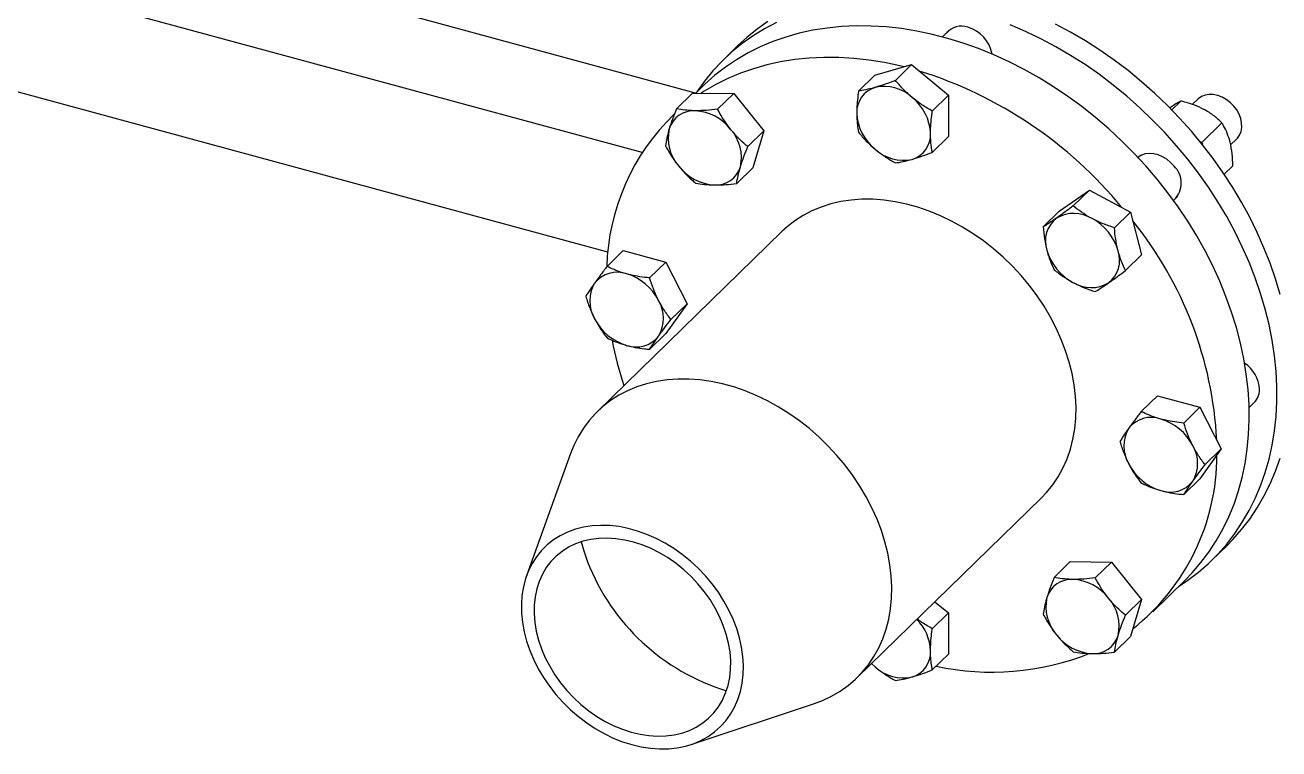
# Model space of a CAD drawing. Header units: inches. Extents: x 0.9 to 37.1, y -8.4 to 11.7.
# Drawn here: x 36.0881 to 36.2935, y 1.3494 to 1.468 of the extents above; entities that cross this region are included whole.
import ezdxf

# ---------------------------------------------------------------- set-up
doc = ezdxf.new("R2010")
doc.units = ezdxf.units.IN
doc.header["$MEASUREMENT"] = 0

msp = doc.modelspace()

# ---------------------------------------------------------------- linework, layer by layer
at = {"color": 7, "linetype": 'Continuous', "lineweight": 25}
for p, q in [((36.19787364648028, 1.456898488560376), (35.88902030309988, 1.540838209364543)), ((36.18913420482367, 1.447141456258997), (35.88916960719146, 1.528665406431591)), ((36.18353778762719, 1.430804790438322), (35.88373164638416, 1.512285675559647)), ((36.23957638119866, 1.467281037022026), (36.23836702329386, 1.466100666632363)), ((36.20490858878677, 1.464721585206347), (36.20247788363609, 1.462349142462575)), ((36.227262506598, 1.459816991045924), (36.23330603042947, 1.461556210206223)), ((36.23330603042947, 1.461556210206223), (36.23065457620498, 1.458968309599038)), ((36.23330603042947, 1.461556210206223), (36.23934955426093, 1.456531990485244)), ((36.227262506598, 1.459816991045924), (36.22461105237352, 1.457229090438739)), ((36.19742832905722, 1.456903870430736), (36.19477687483274, 1.45431596982355)), ((36.19742832905722, 1.456903870430736), (36.20416900401329, 1.456822406205733)), ((36.19909863528444, 1.458030832561805), (36.19793769019287, 1.456897714562008)), ((36.20416900401329, 1.456822406205733), (36.2015175497888, 1.454234505598547)), ((36.20416900401329, 1.456822406205733), (36.20910352055843, 1.450698836845569)), ((36.23934955426093, 1.456531990485244), (36.23669810003644, 1.453944089878058)), ((36.23934955426093, 1.456531990485244), (36.23934955426093, 1.449768551603964)), ((36.27592452964527, 1.4541430980539), (36.27740967403479, 1.455592644507276)), ((36.28019010547878, 1.455887920530388), (36.27930343332311, 1.455022501324263)), ((36.19446521721403, 1.453508474481083), (36.19379893247955, 1.45285816015432)), ((36.20910352055843, 1.450698836845569), (36.20645206633395, 1.448110936238384)), ((36.20910352055843, 1.450698836845569), (36.20729736214751, 1.444656731710408)), ((36.2808810505632, 1.448819231206176), (36.28415034899086, 1.452010166696549)), ((36.23934955426093, 1.449768551603964), (36.23669810003644, 1.447180650996779)), ((36.28050240374399, 1.44902047126548), (36.2808810505632, 1.448819231206176)), ((36.2808810505632, 1.448819231206176), (36.2809823977702, 1.448425108449586)), ((36.28557235954056, 1.44840474325558), (36.28655644286231, 1.449365238746084)), ((36.27051956602575, 1.446449177560138), (36.27040516027215, 1.446337514037357)), ((36.20729736214751, 1.444656731710408), (36.20464590792303, 1.442068831103223)), ((36.28452839089018, 1.443592425755554), (36.28595650740177, 1.4449863112518)), ((36.2575085403005, 1.437543389673786), (36.26244305684565, 1.440984767307809)), ((36.26244305684565, 1.440984767307809), (36.25979160262116, 1.438396866700624)), ((36.26244305684565, 1.440984767307809), (36.2691837318017, 1.437402289497082)), ((36.27622706528072, 1.439283449564743), (36.27688590340928, 1.439926495775834)), ((36.2575085403005, 1.437543389673786), (36.25485708607602, 1.434955489066601)), ((36.2691837318017, 1.437402289497082), (36.26653227757722, 1.434814388889897)), ((36.2691837318017, 1.437402289497082), (36.27098989021263, 1.430378434052333)), ((36.21202427403308, 1.434185240985532), (36.18183568163809, 1.404720249333941)), ((36.18605652867302, 1.431079559623464), (36.18340507444854, 1.428491659016279)), ((36.18605652867302, 1.431079559623464), (36.19303498889492, 1.429182963665468)), ((36.27098989021263, 1.430378434052333), (36.26833843598814, 1.427790533445148)), ((36.19303498889492, 1.429182963665468), (36.19038353467043, 1.426595063058282)), ((36.19303498889492, 1.429182963665468), (36.19652421900587, 1.422377355798338)), ((36.19652421900587, 1.422377355798338), (36.19303498889492, 1.417468343889205)), ((36.19652421900587, 1.422377355798338), (36.19387276478138, 1.419789455191153)), ((36.19303498889492, 1.417468343889205), (36.19038353467043, 1.41488044328202)), ((36.27357707196401, 1.407293351295369), (36.27092561773953, 1.404705450688184)), ((36.27357707196401, 1.407293351295369), (36.28055553218591, 1.405396755337372)), ((36.28055553218591, 1.405396755337372), (36.27790407796142, 1.402808854730187)), ((36.28055553218591, 1.405396755337372), (36.28404476229686, 1.398591147470243)), ((36.28860841314639, 1.405384986553859), (36.28970299022769, 1.406453327341018)), ((36.17744134315164, 1.39782040987002), (36.1702165292285, 1.377800361027528)), ((36.28404476229686, 1.398591147470243), (36.28055553218591, 1.39368213556111)), ((36.28404476229686, 1.398591147470243), (36.28139330807237, 1.396003246863057)), ((36.28055553218591, 1.39368213556111), (36.27790407796142, 1.391094234953925)), ((36.22439919443087, 1.361111462547452), (36.25458778682585, 1.390576454199043)), ((36.28251183931481, 1.38034971431704), (36.28494254446549, 1.382722157060812)), ((36.25931469871142, 1.380104963474166), (36.25666324448693, 1.377517062866981)), ((36.25931469871142, 1.380104963474166), (36.26605537366748, 1.380023499249164)), ((36.26605537366748, 1.380023499249164), (36.26340391944299, 1.377435598641979)), ((36.26605537366748, 1.380023499249164), (36.27098989021263, 1.373899929889)), ((36.27281312837939, 1.371903535030254), (36.27811283118429, 1.377076207437738)), ((36.23713897821298, 1.37354588207492), (36.23934955426093, 1.37170814301993)), ((36.27098989021263, 1.373899929889), (36.26833843598814, 1.371312029281815)), ((36.27098989021263, 1.373899929889), (36.26918373180171, 1.367857824753839)), ((36.23934955426093, 1.37170814301993), (36.23669810003644, 1.369120242412744)), ((36.23934955426093, 1.37170814301993), (36.23934955426093, 1.36494470413865)), ((36.26918373180171, 1.367857824753839), (36.26653227757722, 1.365269924146653)), ((36.23934955426093, 1.36494470413865), (36.23669810003644, 1.362356803531465)), ((36.22674512714768, 1.363401164796953), (36.22734797669172, 1.362851684004364)), ((36.22675033253853, 1.363406245418006), (36.22734797669172, 1.362851684004364)), ((36.19720538659079, 1.350148711783891), (36.21739479374978, 1.356885783139349))]:
    msp.add_line(p, q, dxfattribs=at)
at = {"color": 7, "linetype": 'Continuous', "lineweight": 25, "flags": 128}
for points in [[(36.21118804572979, 1.468471429577365), (36.20922580028246, 1.467431432919191), (36.20734759537105, 1.466275029118212), (36.20555817550418, 1.465005139350792), (36.20386206091174, 1.463624971468694), (36.20226353612638, 1.46213801189577), (36.20076663916045, 1.460548016820952), (36.19937515130559, 1.458859002709792), (36.19809258758089, 1.457075236158519), (36.19804188977989, 1.456999416553329)], [(36.27811283118429, 1.377076207437738), (36.27929845432516, 1.378295565281562), (36.2807198643559, 1.379942996171581), (36.28203316801605, 1.381686972736852), (36.28323499407396, 1.383523018214546), (36.28432225745937, 1.385446419502254), (36.28529216718277, 1.387452239256455), (36.2861422334998, 1.389535328566608), (36.28687027430243, 1.391690340172331), (36.28747442072034, 1.393911742189738), (36.28795312191837, 1.39619383231171), (36.28830514907738, 1.398530752445635), (36.28852959854873, 1.400916503751045), (36.28862589417382, 1.403344962038556), (36.28859378876317, 1.405809893490572), (36.28843336473092, 1.408304970663409), (36.28814503388325, 1.410823788729749), (36.2877295363613, 1.413359881919741), (36.28718793874128, 1.415906740118538), (36.28652163129649, 1.418457825577672), (36.28573232442858, 1.421006589697357), (36.28482204427698, 1.423546489836653), (36.28379312751777, 1.42607100610833), (36.28264821536551, 1.428573658115325), (36.28139024679329, 1.431048021585828), (36.28002245098838, 1.4334877448643), (36.278548339063, 1.435886565216075), (36.27697169504132, 1.438238324903715), (36.27529656614593, 1.44053698699383), (36.27352725240868, 1.442776650853801), (36.27166829563255, 1.444951567298624), (36.26972446773294, 1.447056153348976), (36.26770075848817, 1.449085006562651), (36.26560236273087, 1.451032918902547), (36.26343466701283, 1.452894890105624), (36.26120323577789, 1.454666140518509), (36.25891379707801, 1.456342123366796), (36.2565722278695, 1.45791853642655), (36.25418453892695, 1.459391333068055), (36.25175685941362, 1.460756732643457), (36.24929542114799, 1.462011230191627), (36.24680654260681, 1.463151605435353), (36.24429661270558, 1.464174931047737), (36.24177207439837, 1.465078580166611), (36.23923940813881, 1.465860233137646), (36.23670511524485, 1.466517883468875), (36.23417570121001, 1.467049842981332), (36.23165765900384, 1.467454746142576), (36.22915745240458, 1.467731553572001), (36.22668149940669, 1.467879554708904), (36.22423615574603, 1.467898369636491), (36.22182769858468, 1.46778795005711), (36.21946231039765, 1.467548579416241), (36.21714606310248, 1.467180872174883), (36.21488490247277, 1.466685772232253), (36.21268463287541, 1.466064550502802), (36.21055090237091, 1.465318801653801), (36.20848918821487, 1.464450440011847), (36.20650478279796, 1.463461694648824), (36.20460278006043, 1.462355103659896), (36.20278806241603, 1.461133507648261), (36.20106528821891, 1.459800042433363), (36.19943887980573, 1.458358131001281), (36.19909863528444, 1.458030832561805)], [(36.20977830052173, 1.468647471861984), (36.20798888065486, 1.467377582094564), (36.20629276606242, 1.465997414212466), (36.20490858878677, 1.464721585206347)], [(36.27705608567974, 1.376044791429262), (36.2785482235514, 1.377044780662561), (36.2802915413395, 1.378370228077818), (36.28193938143396, 1.379804244683141), (36.28348758124771, 1.381343208028128), (36.28493222989363, 1.382983230557808), (36.28626967806387, 1.384720169432936), (36.28749654724828, 1.386549636995167), (36.28860973826882, 1.388467011850665), (36.28960643910837, 1.390467450544138), (36.2904841320141, 1.392545899793833), (36.29124059985756, 1.394697109256562), (36.29187393173532, 1.396915644790522), (36.2923825277961, 1.399195902182412), (36.2927651032821, 1.401532121304161), (36.29302069177444, 1.403918400663512), (36.29314864763442, 1.406348712311703), (36.29314864763442, 1.40881691707059), (36.29302069177444, 1.411316780040739), (36.2927651032821, 1.413841986351332), (36.2923825277961, 1.416386157112069), (36.29187393173532, 1.418942865526807), (36.29124059985756, 1.421505653128196), (36.2904841320141, 1.424068046092339), (36.28960643910837, 1.426623571592221), (36.28860973826882, 1.429165774148642), (36.28749654724827, 1.431688231937311), (36.28626967806387, 1.434184573010936), (36.28493222989362, 1.436648491395311), (36.28348758124771, 1.43907376301876), (36.28193938143396, 1.441454261434678), (36.2802915413395, 1.443783973297466), (36.2785482235514, 1.44605701355277), (36.2767138318417, 1.448267640303631), (36.27479300004307, 1.45041026931502), (36.27279058034332, 1.452479488120101), (36.27071163102841, 1.454470069692589), (36.26856140370472, 1.456376985650673), (36.26634533003311, 1.458195418959146), (36.26406900800799, 1.459920776097652), (36.26173818781634, 1.461548698664319), (36.25935875731228, 1.46307507438546), (36.25693672714374, 1.464496047503532), (36.25447821556915, 1.465808028517115), (36.2519894330021, 1.467007703248306), (36.24947666632337, 1.468092041214615)], [(36.29367130500824, 1.423878095871969), (36.29291483716478, 1.426440488836111), (36.29203714425905, 1.428996014335993), (36.2910404434195, 1.431538216892414), (36.28992725239895, 1.434060674681084), (36.28870038321454, 1.436557015754708), (36.2873629350443, 1.439020934139084), (36.28591828639838, 1.441446205762533), (36.28437008658464, 1.44382670417845), (36.28272224649018, 1.446156416041239), (36.28097892870208, 1.448429456296542), (36.27914453699238, 1.450640083047403), (36.27722370519375, 1.452782712058792), (36.275221285494, 1.454851930863873), (36.27314233617908, 1.456842512436361), (36.2709921088554, 1.458749428394445), (36.26877603518379, 1.460567861702918), (36.26649971315867, 1.462293218841424), (36.26416889296702, 1.463921141408091), (36.26178946246296, 1.465447517129232), (36.25936743229442, 1.466868490247304), (36.25690892071982, 1.468180471260887)], [(36.23204065681764, 1.461192058083719), (36.23140541243995, 1.461345211061391), (36.22887599840511, 1.461877170573847), (36.22635795619895, 1.462282073735092), (36.22385774959967, 1.462558881164516), (36.22138179660179, 1.46270688230142), (36.21893645294112, 1.462725697229006), (36.21652799577978, 1.462615277649626), (36.21416260759275, 1.462375907008756), (36.21184636029758, 1.462008199767399), (36.20958519966786, 1.461513099824769), (36.2073849300705, 1.460891878095318), (36.20525119956601, 1.460146129246316), (36.20318948540997, 1.459277767604363), (36.20120507999307, 1.458289022241339), (36.19930307725553, 1.457182431252411), (36.19883966993272, 1.456886813712916)], [(36.28655644286231, 1.449365238746084), (36.28668639573375, 1.449501531948988), (36.28704300066242, 1.450013717631506), (36.28728165756218, 1.450609882848791), (36.28739469580391, 1.451270866360232), (36.2873784822455, 1.451975423611913), (36.28723353800407, 1.452700909554053), (36.28696452170679, 1.453424006471539), (36.28658007975881, 1.454121473434479), (36.28609256844066, 1.454770893280804), (36.28551765676722, 1.45535139312231), (36.28487382287272, 1.455844315216454), (36.28418176010828, 1.456233816641552), (36.28346371194057, 1.456507378501319), (36.28274275702852, 1.456656208292495), (36.28204206745621, 1.456675522503134), (36.28138416396302, 1.456564700358613), (36.28079019210854, 1.456327303773843), (36.2802792426369, 1.455970962870389), (36.28019010547878, 1.455887920530388)], [(36.27630436237074, 1.444928488087768), (36.27574649899567, 1.44553149064192), (36.27511444005165, 1.446050862840021), (36.27442850043318, 1.446469911632284), (36.273710726804, 1.446775168445729), (36.27298418899915, 1.446956822075207), (36.27227223854147, 1.447009034023601), (36.27159775810446, 1.44693012615593), (36.27098242604432, 1.446722634635986), (36.27044601963978, 1.446393228411945), (36.2703931155961, 1.446350397321527)], [(36.25458778682585, 1.390576454199043), (36.25541680624056, 1.391442954912035), (36.25642681118055, 1.3926824735447), (36.2573266350711, 1.394015863900293), (36.25811198984162, 1.395436771766545), (36.25877913291897, 1.396938425870397), (36.25932488506257, 1.398513670146194), (36.25974664551492, 1.4001549978376), (36.2600424043954, 1.401854587270709), (36.26021075227825, 1.403604339127882), (36.26025088690916, 1.405395915044688), (36.26016261702831, 1.407220777346005), (36.2599463632819, 1.409070229731928), (36.2596031562175, 1.410935458719603), (36.25913463137308, 1.412807575643483), (36.25854302148289, 1.414677659013867), (36.25783114583746, 1.416536797031866), (36.25700239684843, 1.418376130058177), (36.25606072388216, 1.4201868928333), (36.25501061443914, 1.421960456247997), (36.25385707276912, 1.423688368464919), (36.25260559602344, 1.425362395195466), (36.25126214805874, 1.42697455893992), (36.24983313101637, 1.428517177003863), (36.2483253548133, 1.429982898109715), (36.24674600468977, 1.431364737428922), (36.24510260696837, 1.432656109867842), (36.24340299318762, 1.433850861448714), (36.2416552627812, 1.43494329863617), (36.23986774448041, 1.435928215469518), (36.23804895662397, 1.436800918371518), (36.2362075665643, 1.437557248515416), (36.2343523493636, 1.438193601643645), (36.23249214597669, 1.438706945243756), (36.23063582111983, 1.439094832999718), (36.22879222102634, 1.439355416449731), (36.22697013129023, 1.439487453794987), (36.22517823499888, 1.439490315817407), (36.22342507135412, 1.43936398887815), (36.22171899497913, 1.439109074982611), (36.22006813610476, 1.438726788911588), (36.21848036182536, 1.438218952432303), (36.21696323860843, 1.437587985616847), (36.21552399623699, 1.436836895309436), (36.21416949335637, 1.435969260797429), (36.21290618478964, 1.434989216754396), (36.21202427403308, 1.434185240985532)], [(36.21739479374978, 1.356885783139349), (36.21871095979434, 1.357378017546097), (36.22019002390284, 1.358069458108923), (36.22158772936488, 1.358879303072405), (36.2228974154774, 1.359803693156491), (36.22411284098965, 1.360838223221465), (36.22522821384557, 1.361977963260445), (36.22623821878555, 1.36321748189311), (36.22713804267612, 1.364550872248702), (36.22792339744664, 1.365971780114955), (36.22859054052398, 1.367473434218807), (36.22913629266758, 1.369048678494604), (36.22955805311994, 1.37069000618601), (36.22985381200041, 1.372389595619118), (36.23002215988327, 1.374139347476292), (36.23006229451417, 1.375930923393098), (36.22997402463332, 1.377755785694414), (36.22975777088691, 1.379605238080337), (36.22941456382252, 1.381470467068012), (36.22894603897809, 1.383342583991892), (36.2283544290879, 1.385212667362277), (36.22764255344246, 1.387071805380276), (36.22681380445344, 1.388911138406586), (36.22587213148717, 1.390721901181709), (36.22482202204416, 1.392495464596406), (36.22366848037413, 1.394223376813329), (36.22241700362846, 1.395897403543876), (36.22107355566376, 1.39750956728833), (36.21964453862138, 1.399052185352273), (36.21813676241831, 1.400517906458125), (36.21655741229478, 1.401899745777332), (36.21491401457338, 1.403191118216251), (36.21321440079264, 1.404385869797124), (36.21146667038622, 1.40547830698458), (36.20967915208542, 1.406463223817928), (36.20786036422898, 1.407335926719928), (36.20601897416932, 1.408092256863826), (36.20416375696861, 1.408728609992055), (36.2023035535817, 1.409241953592165), (36.20044722872484, 1.409629841348127), (36.19860362863135, 1.409890424798141), (36.19678153889524, 1.410022462143397), (36.19498964260389, 1.410025324165817), (36.19323647895914, 1.40989899722656), (36.19153040258414, 1.40964408333102), (36.18987954370978, 1.409261797259997), (36.18829176943037, 1.408753960780712), (36.18677464621344, 1.408122993965256), (36.185335403842, 1.407371903657845), (36.18398090096139, 1.406504269145839), (36.18271759239465, 1.405524225102806), (36.18155149838243, 1.40443644188492), (36.18048817589373, 1.40324610327459), (36.17953269214443, 1.401958881777369), (36.17868960044974, 1.40058091158989), (36.17796291852552, 1.39911875936762), (36.17744134315164, 1.39782040987002)], [(36.28494254446549, 1.382722157060812), (36.28591828639838, 1.383715650771901), (36.2873629350443, 1.38535567330158), (36.28870038321454, 1.387092612176708), (36.28992725239895, 1.388922079738939), (36.2910404434195, 1.390839454594437), (36.29203714425905, 1.39283989328791), (36.29291483716478, 1.394918342537606), (36.29367130500824, 1.397069552000334)], [(36.17074356508094, 1.365551478637109), (36.17138544399465, 1.364036827291994), (36.17214078228605, 1.362548096488287), (36.17300428179971, 1.361095728602925), (36.17396988570699, 1.3596899109531), (36.17503082099024, 1.358340504339544), (36.17617964595075, 1.357056973880107), (36.17740830240685, 1.355848322618744), (36.17870817221628, 1.354723028375641), (36.18007013772629, 1.353688984281389), (36.18148464572739, 1.35275344341235), (36.18294177446227, 1.351922967915535), (36.18443130321982, 1.351203382979858), (36.18594278402602, 1.350599735976623), (36.187465614929, 1.350116261055837), (36.18898911436415, 1.349756349446693), (36.19050259607756, 1.349522525670533), (36.19199544408243, 1.349416429833145), (36.19345718712263, 1.349438806120598), (36.19487757212099, 1.349589497579313), (36.1962466360973, 1.349867447216979), (36.19755477605142, 1.350270705416595), (36.19879281632148, 1.35079644361163), (36.19995207294451, 1.351440974126389), (36.20102441456824, 1.352199776042404), (36.20200231948664, 1.353067526909435), (36.20287892839933, 1.354038140078627), (36.20364809252465, 1.355104807395982), (36.20430441672887, 1.356260046956669), (36.2048432973693, 1.357495755585207), (36.20526095458541, 1.358803265673424), (36.20555445881193, 1.360173405977494), (36.20572175132759, 1.36159656594763), (36.20576165869559, 1.36306276313918), (36.20567390099441, 1.364561713232306), (36.20545909378129, 1.3660829021691), (36.20511874377446, 1.367615659902142), (36.2046552382847, 1.36914923523722), (36.20407182846999, 1.370672871245231), (36.203372606531, 1.372175880714309), (36.20256247700723, 1.373647721112941), (36.20164712237523, 1.375078068538244), (36.20063296319006, 1.376456890130735), (36.19952711304971, 1.377774514447623), (36.19833732869839, 1.379021699301038), (36.19707195561845, 1.380189696585333), (36.19573986949288, 1.381270313638765), (36.19435041394874, 1.382255970709125), (36.19291333501836, 1.383139754120259), (36.1914387127779, 1.383915464766536), (36.18993689064285, 1.384577661595119), (36.18841840281645, 1.385121699771042), (36.18689390039975, 1.385543763257394), (36.18537407668185, 1.385840891582069), (36.18386959213414, 1.386011000603356), (36.18239099963477, 1.386052897128695), (36.18094867044774, 1.385966287284062), (36.17955272147599, 1.385751778575289), (36.17821294429856, 1.385410875626842), (36.17693873648973, 1.384945969627968), (36.17573903570176, 1.384360321560213), (36.1746222569737, 1.383658039323986), (36.17359623370591, 1.382844048924584), (36.17266816271442, 1.381924059919809), (36.17184455375043, 1.380904525371517), (36.17113118383904, 1.37979259658203), (36.17053305675763, 1.378596072932886), (36.17005436793794, 1.377323347177783), (36.16969847503808, 1.375983346573442), (36.16946787439105, 1.374585470261312), (36.16936418349469, 1.373139523339351), (36.16938812966614, 1.371655648086304), (36.16953954494021, 1.370144252820908), (36.16981736724755, 1.368615938895015), (36.17021964786429, 1.367081426332723), (36.17074356508094, 1.365551478637109)], [(36.17266594953473, 1.36580075842138), (36.17327896005003, 1.364364191711338), (36.17400696055001, 1.362954742403876), (36.1748440896027, 1.361583758556073), (36.17578360713721, 1.360262278523746), (36.17681794871075, 1.359000942087099), (36.17793878641317, 1.357809904785465), (36.17913709591834, 1.356698756150878), (36.1804032291427, 1.355676442498799), (36.18172699192601, 1.354751194897645), (36.1830977261087, 1.353930462897063), (36.18450439534512, 1.353220854548538), (36.18593567396166, 1.35262808320125), (36.1873800381445, 1.352156921501545), (36.18882585872251, 1.351811162966388), (36.19026149479851, 1.351593591440203), (36.19167538747497, 1.351505958680989), (36.19305615291942, 1.351548970256195), (36.19439267402036, 1.351722279861908), (36.19567418989576, 1.352024492111087), (36.1968903825333, 1.3524531737684), (36.19803145986499, 1.353004873341204), (36.19908823460708, 1.353675148868931), (36.20005219823073, 1.354458603687148), (36.20091558946763, 1.355348929878324), (36.20167145679923, 1.356338959059469), (36.2023137144262, 1.357420720097745), (36.20283719126778, 1.358585503289337), (36.20323767259623, 1.359823930484868), (36.20351193397138, 1.361126030596743), (36.2036577672019, 1.362481319880483), (36.20367399812436, 1.363878886343673), (36.20356049605692, 1.365307477602907), (36.2033181748515, 1.366755591481364), (36.20294898553595, 1.368211568617571), (36.20245590060556, 1.369663686339729), (36.20184289009025, 1.37110025304977), (36.20111488959028, 1.372509702357233), (36.20027776053758, 1.373880686205036), (36.19933824300308, 1.375202166237363), (36.19830390142954, 1.37646350267401), (36.19718306372712, 1.377654539975644), (36.19598475422195, 1.378765688610231), (36.19471862099759, 1.379788002262309), (36.19339485821428, 1.380713249863464), (36.19202412403158, 1.381533981864046), (36.19061745479517, 1.382243590212571), (36.18918617617863, 1.382836361559858), (36.18774181199579, 1.383307523259564), (36.18629599141778, 1.38365328179472), (36.18486035534178, 1.383870853320905), (36.18344646266532, 1.38395848608012), (36.18206569722087, 1.383915474504914), (36.18072917611993, 1.383742164899201), (36.17944766024453, 1.383439952650021), (36.17823146760698, 1.383011270992708), (36.1770903902753, 1.382459571419905), (36.17603361553321, 1.381789295892178), (36.17506965190956, 1.38100584107396), (36.17420626067265, 1.380115514882785), (36.17345039334106, 1.37912548570164), (36.17280813571409, 1.378043724663364), (36.17228465887251, 1.376878941471772), (36.17188417754406, 1.375640514276241), (36.17160991616891, 1.374338414164366), (36.17146408293839, 1.372983124880626), (36.17144785201593, 1.371585558417436), (36.17156135408337, 1.370156967158202), (36.17180367528879, 1.368708853279745), (36.17217286460434, 1.367252876143537), (36.17266594953473, 1.36580075842138)], [(36.17916867330974, 1.38335464520887), (36.17959492862927, 1.381862354120261), (36.18021739682537, 1.380075701230834)]]:
    msp.add_lwpolyline(points, dxfattribs=at)
at = {"color": 7, "linetype": 'Continuous', "lineweight": 25}
for centre, radius, start, end in [((36.24145066420041, 1.464695432218952), 0.003171434574959634, 70.7766934159424, 139.2802334727086), ((36.2409150529233, 1.462231704173064), 0.005682356628481581, 10.66884704374374, 73.85793489298148), ((36.21372303365033, 1.393702599390776), 0.06997939531682186, 39.43361744311507, 72.6671903127083), ((36.22853887551432, 1.453774652803466), 0.004217659933543047, 106.4011126591249, 182.7899396212134), ((36.22878097856527, 1.451153651195682), 0.006819303337514413, 47.46047307308364, 102.1305006095704), ((36.22844536614964, 1.449920767884525), 0.00797618772696554, 2.612717753950693, 51.67564365619133), ((36.21950004257472, 1.427390601185706), 0.03616799264599617, 134.0158597209939, 178.3466589499409), ((36.19761472892404, 1.44979838154612), 0.004206142608724532, 86.62463438587422, 163.1599187346037), ((36.19739633856198, 1.446077174315049), 0.007933752699035079, 37.38878900585869, 86.63245310397089), ((36.23229411106526, 1.45393295309641), 0.00797618772696598, 182.6127177539505, 231.6756436561897), ((36.20029274530417, 1.449498231044654), 0.006873655546001146, 167.235660316779, 221.6062555563313), ((36.19856036225654, 1.446330549427535), 0.006873655546000168, 347.2356603167742, 41.60625555633522), ((36.23220060170057, 1.450079068177469), 0.004217659933542666, 286.4011126591206, 2.789939621212925), ((36.23195849864963, 1.452700069785253), 0.006819303337514137, 227.4604730730852, 282.1305006095737), ((36.20145676899872, 1.449751606157142), 0.007933752699037568, 217.388789005866, 266.6324531039594), ((36.20123837863667, 1.446030398926069), 0.004206142608724226, 266.6246343858685, 343.1599187346036), ((36.27364776868226, 1.442143790474535), 0.003848640126438731, 314.7344600311347, 46.34866122632815), ((36.25996160914704, 1.432674570244923), 0.004733271605856303, 128.1231388286628, 198.591035387252), ((36.25990007319161, 1.43154459140283), 0.005633830207708189, 58.10122836911296, 120.5139462005727), ((36.25883532959384, 1.428697268414005), 0.008634706506289818, 15.63540583102477, 62.08996630735191), ((36.22092209204034, 1.396716461259202), 0.06247929623083302, 3.027281792115055, 38.87703317047535), ((36.26379051727525, 1.433492733643162), 0.008634706506292904, 195.635405831032, 242.0899663073436), ((36.26266423772205, 1.429515431812242), 0.004733271605855022, 308.1231388286483, 18.59103538725979), ((36.18505192873095, 1.42283104624357), 0.004699891735858675, 70.64630427552245, 141.4634590774491), ((36.18416437686069, 1.419000815694432), 0.008618642948837367, 27.00485865071698, 73.51897405237978), ((36.26272577367748, 1.430645410654335), 0.005633830207707728, 238.1012283691158, 300.5139462005788), ((36.18624667251213, 1.422830487890355), 0.005683674415825902, 148.9841664542824, 211.0158335457195), ((36.18697226141177, 1.41998559395336), 0.005683674415825579, 328.9841664542797, 31.01583354572202), ((36.18905455706321, 1.423815266149281), 0.008618642948835126, 207.0048586507085, 253.5189740523853), ((36.24129961766325, 1.427410682551948), 0.05813646298853142, 190.9341801419062, 198.5121727895232), ((36.18816700519295, 1.419985035600147), 0.004699891735859852, 250.6463042755337, 321.4634590774406), ((36.28480569540633, 1.408039304604586), 0.005512048492006646, 3.279664666334821, 56.31861765643843), ((36.28739650721845, 1.408246312684985), 0.002914223292198551, 307.5753609848337, 2.130427519360393), ((36.27257247202195, 1.399044837915473), 0.004699891735859919, 70.64630427553111, 141.463459077436), ((36.27168492015169, 1.395214607366339), 0.008618642948835327, 27.00485865071039, 73.51897405238488), ((36.27376721580313, 1.39904427956226), 0.00568367441582672, 148.9841664542849, 211.0158335457158), ((36.27449280470277, 1.396199385625265), 0.005683674415825635, 328.9841664542797, 31.01583354572292), ((36.24734082339606, 1.397413007151314), 0.03597368911743685, 308.1486299520454, 0.2393969521590137), ((36.2765751003542, 1.400029057821187), 0.00861864294883605, 207.0048586507138, 253.518974052384), ((36.27568754848394, 1.396198827272051), 0.004699891735859539, 250.6463042755302, 321.4634590774411), ((36.21333723525638, 1.392955129592918), 0.03553594479720187, 201.2497409240658, 253.0466188076876), ((36.25950109857823, 1.372999474589551), 0.004206142608724418, 86.62463438587096, 163.1599187346022), ((36.25928270821618, 1.369278267358482), 0.007933752699033403, 37.38878900585511, 86.63245310397456), ((36.26217911495836, 1.372699324088085), 0.006873655545998287, 167.2356603167688, 221.6062555563463), ((36.26044673191073, 1.369531642470967), 0.006873655545998951, 347.2356603167689, 41.60625555634063), ((36.22875987714337, 1.365205841517126), 0.007657621296215836, 1.905850015984397, 45.17132160352857), ((36.26334313865291, 1.37295269920057), 0.007933752699033157, 217.3887890058532, 266.6324531039754), ((36.26312474829086, 1.3692314919695), 0.004206142608723575, 266.6246343858649, 343.1599187346105), ((36.23220060170057, 1.365255220712155), 0.004217659933543474, 286.4011126591206, 2.789939621204951), ((36.24643987494424, 1.405426603316897), 0.04343146772433288, 257.8782322877935, 291.5513508244055), ((36.23195849864963, 1.367876222319939), 0.006819303337514192, 227.4604730730807, 282.13050060957)]:
    msp.add_arc(centre, radius, start, end, dxfattribs=at)
for points, knots in [([(36.23065457620498, 1.458968309599038), (36.23008421724234, 1.458749377873503), (36.22893304195666, 1.458307500374959), (36.22787952186452, 1.457983939735545), (36.22734797669172, 1.457820689791597)], [0, 0, 0, 0, 0.4954579634769981, 0.9999999999999999, 0.9999999999999999, 0.9999999999999999, 0.9999999999999999]), ([(36.23339150052318, 1.456178189511257), (36.23332019924132, 1.456238080036997), (36.23278035472208, 1.456691530118581), (36.23181987644777, 1.457602454350432), (36.2310453752148, 1.458510251787737), (36.23065457620498, 1.458968309599038)], [0, 0, 0, 0, 0.07010571820322897, 0.5307925293049095, 1, 1, 1, 1]), ([(36.22461105237352, 1.457229090438739), (36.2245503777103, 1.456748799377174), (36.22442845491312, 1.455783677750154), (36.22433926663755, 1.454559864288089), (36.22432980701105, 1.453841974868642), (36.22432621477599, 1.453569360770807)], [0, 0, 0, 0, 0.3805934879738661, 0.7647841813874847, 1, 1, 1, 1]), ([(36.22734797669172, 1.457820689791597), (36.22727667540986, 1.457800404721659), (36.22673683089062, 1.457646820051884), (36.22577635261631, 1.45741322896484), (36.22500185138335, 1.457290843754347), (36.22461105237352, 1.457229090438739)], [0, 0, 0, 0, 0.0701057182032286, 0.5307925293049082, 1, 1, 1, 1]), ([(36.23669810003644, 1.453944089878058), (36.23612774107379, 1.454274364256541), (36.23497656578812, 1.454940968495103), (36.23392304569598, 1.455763292488797), (36.23339150052318, 1.456178189511257)], [0, 0, 0, 0, 0.4954579634769979, 1, 1, 1, 1]), ([(36.27740967403479, 1.455592644507276), (36.27726376111073, 1.455508441012837), (36.2769185449196, 1.455309223501316), (36.27632825632283, 1.454942491590771), (36.27580315281773, 1.454583352476347), (36.2755718863753, 1.454425180183601)], [0, 0, 0, 0, 0.2906173611635577, 0.6875732163050893, 0.9999999999999999, 0.9999999999999999, 0.9999999999999999, 0.9999999999999999]), ([(36.28120538491419, 1.454216583082073), (36.28071773880912, 1.454451381404687), (36.27972482476045, 1.454929462846756), (36.27841722290272, 1.455336958066409), (36.27763718571518, 1.45553490869548), (36.27740967403479, 1.455592644507276)], [0, 0, 0, 0, 0.4060446745436737, 0.8267623950146695, 1, 1, 1, 1]), ([(36.19477687483274, 1.45431596982355), (36.19455059925649, 1.453747634298592), (36.1940938994092, 1.452600542987414), (36.19375828806223, 1.451547972889475), (36.19358895802975, 1.451016907028678)], [0, 0, 0, 0, 0.4954579634769983, 1, 1, 1, 1]), ([(36.19786237471324, 1.453997227483757), (36.19778280921732, 1.453998525276845), (36.1971803937239, 1.454008351278106), (36.19610194289811, 1.454082857900218), (36.19522125411705, 1.454237792624686), (36.19477687483274, 1.45431596982355)], [0, 0, 0, 0, 0.0701057182032326, 0.5307925293048961, 0.9999999999999999, 0.9999999999999999, 0.9999999999999999, 0.9999999999999999]), ([(36.2015175497888, 1.454234505598547), (36.20089058062241, 1.454163417365982), (36.19962514699817, 1.454019937519444), (36.19845351321052, 1.454004843201615), (36.19786237471324, 1.453997227483757)], [0, 0, 0, 0, 0.4954579634769821, 0.9999999999999999, 0.9999999999999999, 0.9999999999999999, 0.9999999999999999]), ([(36.20369997046384, 1.450894710691174), (36.20350722369222, 1.451141863928209), (36.20300288037709, 1.451788567797034), (36.20226223542833, 1.452904459553406), (36.20176670294463, 1.453789505518037), (36.2015175497888, 1.454234505598547)], [0, 0, 0, 0, 0.2352153999993324, 0.6154671935981831, 1, 1, 1, 1]), ([(36.22432621477599, 1.453569360770807), (36.22433576122501, 1.453132971223427), (36.2243549968569, 1.45225366744534), (36.22447517762039, 1.45124401381613), (36.22457563205639, 1.450668557817878), (36.22461105237352, 1.450465651557459)], [0, 0, 0, 0, 0.3894480145147177, 0.7847188654868438, 1, 1, 1, 1]), ([(36.23641326243891, 1.450284360210127), (36.23641685331634, 1.450556972978267), (36.23642624924555, 1.451270294535219), (36.23651500725209, 1.452493736781484), (36.23663684177845, 1.453458838072602), (36.23669810003644, 1.453944089878058)], [0, 0, 0, 0, 0.2352153999993352, 0.6154671935981786, 1, 1, 1, 1]), ([(36.28415034899086, 1.452010166696549), (36.28373816685889, 1.45239761161307), (36.28289878875082, 1.453186614230574), (36.28181869114933, 1.453889418254734), (36.28122156057046, 1.454207954267481), (36.28120538491419, 1.454216583082073)], [0, 0, 0, 0, 0.4841952181635648, 0.9860273763411898, 1, 1, 1, 1]), ([(36.19358895802975, 1.451016907028678), (36.19356788759978, 1.450945614408849), (36.19340835672122, 1.450405835472558), (36.19316492930236, 1.449444106081891), (36.19303584830683, 1.448666320779141), (36.19297071642183, 1.448273864688389)], [0, 0, 0, 0, 0.07010571820324345, 0.5307925293049224, 1, 1, 1, 1]), ([(36.20645206633395, 1.448110936238384), (36.20624338496901, 1.448291376338467), (36.20565686516833, 1.44879852124606), (36.20471425173814, 1.449700940752978), (36.20403953751712, 1.45049505336684), (36.20369997046384, 1.450894710691174)], [0, 0, 0, 0, 0.2152816572951781, 0.6050705810156126, 1, 1, 1, 1]), ([(36.22461105237352, 1.450465651557459), (36.22502218824989, 1.449979970565568), (36.22585199805554, 1.448999703766578), (36.22684630635658, 1.448119587249555), (36.22734797669172, 1.447675531469678)], [0, 0, 0, 0, 0.4954579634769966, 1, 1, 1, 1]), ([(36.28547880159768, 1.448913416454335), (36.28533630216216, 1.449388923267472), (36.28504615385587, 1.450357120060392), (36.28455619186251, 1.451334844909665), (36.2842419911897, 1.451857674247373), (36.28415034899086, 1.452010166696549)], [0, 0, 0, 0, 0.4060446745436591, 0.8267623950146816, 1, 1, 1, 1]), ([(36.23669810003644, 1.447180650996779), (36.23666267984211, 1.447383558250684), (36.23656312785131, 1.447953849336117), (36.23644254487237, 1.448962863324252), (36.23642306578429, 1.449841941706674), (36.23641326243891, 1.450284360210127)], [0, 0, 0, 0, 0.215281657295183, 0.6050705810156043, 1, 1, 1, 1]), ([(36.28595650740177, 1.4449863112518), (36.28592783058611, 1.445641216335085), (36.28586943239414, 1.446974881594055), (36.28564254895743, 1.448272725095106), (36.28548312035535, 1.448896518528619), (36.28547880159768, 1.448913416454335)], [0, 0, 0, 0, 0.4841952181635625, 0.986027376341198, 1, 1, 1, 1]), ([(36.19297071642183, 1.448273864688389), (36.19321724945595, 1.447833409918867), (36.19371264564807, 1.446948337391377), (36.19445282476774, 1.445832069808056), (36.19496039167953, 1.44518122434731), (36.19515313709687, 1.444934069781015)], [0, 0, 0, 0, 0.3805934879738528, 0.7647841813874877, 1, 1, 1, 1]), ([(36.20526414953095, 1.444811873443511), (36.20528590046125, 1.44488383025252), (36.20545058362266, 1.445428637974819), (36.20581843576318, 1.446511809708253), (36.20623956985402, 1.447574647785319), (36.20645206633395, 1.448110936238384)], [0, 0, 0, 0, 0.0701057182032424, 0.5307925293049108, 1, 1, 1, 1]), ([(36.22734797669172, 1.447675531469678), (36.2274199584739, 1.447616305133118), (36.22796495527599, 1.447167883837542), (36.22904985827196, 1.446378401948457), (36.23011641260023, 1.445755657285468), (36.23065457620498, 1.44544143183648)], [0, 0, 0, 0, 0.07010571820322976, 0.5307925293049086, 1, 1, 1, 1]), ([(36.23339150052318, 1.446033031189338), (36.23346348230536, 1.446053980448456), (36.23400847910745, 1.446212593904239), (36.23509338210343, 1.446567627334048), (36.2361599364317, 1.446975065318858), (36.23669810003644, 1.447180650996779)], [0, 0, 0, 0, 0.07010571820322815, 0.5307925293049093, 1, 1, 1, 1]), ([(36.19515313709687, 1.444934069781015), (36.1954878656706, 1.444539847308872), (36.1961623275162, 1.443745508142769), (36.19710471898741, 1.442842472369025), (36.19769655211664, 1.442330734517474), (36.19790523296697, 1.442150295328225)], [0, 0, 0, 0, 0.3894480145147205, 0.784718865486819, 1, 1, 1, 1]), ([(36.20464590792303, 1.442068831103223), (36.20471296041302, 1.442481760014772), (36.20484829478027, 1.443315188765523), (36.20512469433614, 1.444309966340132), (36.20526414953095, 1.444811873443511)], [0, 0, 0, 0, 0.4954579634769991, 1, 1, 1, 1]), ([(36.23065457620498, 1.44544143183648), (36.23106571208136, 1.445504956948606), (36.231895521887, 1.445633171886723), (36.23288983018804, 1.445898940002806), (36.23339150052318, 1.446033031189338)], [0, 0, 0, 0, 0.4954579634769972, 1, 1, 1, 1]), ([(36.19790523296697, 1.442150295328225), (36.19837297904709, 1.442065976947382), (36.1993170471913, 1.441895794233493), (36.20042946918785, 1.441853096027992), (36.20099073284747, 1.441831552988432)], [0, 0, 0, 0, 0.4954579634769802, 1, 1, 1, 1]), ([(36.20099073284747, 1.441831552988432), (36.20107097884371, 1.441830919384524), (36.20167854661997, 1.441826122169272), (36.20288142216744, 1.441873057889926), (36.2040541640438, 1.442003175939774), (36.20464590792303, 1.442068831103223)], [0, 0, 0, 0, 0.07010571820323219, 0.5307925293048946, 1, 1, 1, 1]), ([(36.25979160262116, 1.438396866700624), (36.2594237202606, 1.438123396870047), (36.25868447847414, 1.437573872490045), (36.25776592280332, 1.436908413480391), (36.25723943663851, 1.436538601488786), (36.25703950675106, 1.43639816765632)], [0, 0, 0, 0, 0.3805934879738644, 0.7647841813874792, 1, 1, 1, 1]), ([(36.26287710250166, 1.436327617567969), (36.26279753700574, 1.436370417303284), (36.26219512151232, 1.436694467613926), (36.26111667068653, 1.437361418959922), (36.26023598190547, 1.438049615462759), (36.25979160262116, 1.438396866700624)], [0, 0, 0, 0, 0.0701057182032319, 0.5307925293048945, 1, 1, 1, 1]), ([(36.25703950675106, 1.43639816765632), (36.25672387107536, 1.436180700251553), (36.25608788049355, 1.43574251397562), (36.25538585054932, 1.435286396706904), (36.25499492629209, 1.435041751255048), (36.25485708607602, 1.434955489066601)], [0, 0, 0, 0, 0.3894480145147207, 0.784718865486851, 1, 1, 1, 1]), ([(36.26653227757722, 1.434814388889897), (36.26590530841084, 1.435027590656144), (36.26463987478658, 1.435457903179029), (36.26346824099894, 1.436035962394277), (36.26287710250166, 1.436327617567969)], [0, 0, 0, 0, 0.4954579634769805, 1, 1, 1, 1]), ([(36.25485708607602, 1.434955489066601), (36.254924138566, 1.434307433258498), (36.25505947293325, 1.432999439733567), (36.25533587248913, 1.431780538186043), (36.25547532768394, 1.431165551116935)], [0, 0, 0, 0, 0.49545796347701, 1, 1, 1, 1]), ([(36.26715051918515, 1.431024450940231), (36.26712944875518, 1.431108045677409), (36.26696991787662, 1.431740967828704), (36.26672649045776, 1.432990272248243), (36.26659740946223, 1.434202646996101), (36.26653227757722, 1.434814388889897)], [0, 0, 0, 0, 0.07010571820325588, 0.5307925293049184, 1, 1, 1, 1]), ([(36.25547532768394, 1.431165551116935), (36.25549707861424, 1.431082620568936), (36.25566176177564, 1.430454727203649), (36.25602961391617, 1.429326865126877), (36.256450748007, 1.428399543153336), (36.25666324448693, 1.427931633621851)], [0, 0, 0, 0, 0.07010571820325612, 0.5307925293049164, 1, 1, 1, 1]), ([(36.26833843598814, 1.427790533445148), (36.26811216041188, 1.428283182639842), (36.2676554605646, 1.429277513604345), (36.26731984921763, 1.430438622628539), (36.26715051918515, 1.431024450940231)], [0, 0, 0, 0, 0.4954579634770118, 1, 1, 1, 1]), ([(36.18340507444854, 1.428491659016279), (36.18304212975064, 1.428015333151951), (36.18230958587276, 1.427053948131542), (36.18168882284019, 1.426193350510678), (36.18137562179553, 1.425759142834421)], [0, 0, 0, 0, 0.4954579634770041, 1, 1, 1, 1]), ([(36.18660946696195, 1.427265350809989), (36.18633539447329, 1.427344318569732), (36.18561825339563, 1.427550946475362), (36.18453405849412, 1.427956360477806), (36.18378280422188, 1.428312561537971), (36.18340507444854, 1.428491659016279)], [0, 0, 0, 0, 0.235215399999334, 0.6154671935981663, 1, 1, 1, 1]), ([(36.25666324448693, 1.427931633621851), (36.25713099056705, 1.427563025242196), (36.25807505871127, 1.426819050158884), (36.25918748070782, 1.426183198420306), (36.25974874436743, 1.425862384489196)], [0, 0, 0, 0, 0.4954579634769816, 1, 1, 1, 1]), ([(36.19038353467043, 1.426595063058282), (36.19010308617881, 1.426627085303638), (36.18931485770683, 1.426717087019743), (36.18803174811504, 1.426915344159096), (36.18708562661542, 1.427148173523881), (36.18660946696195, 1.427265350809989)], [0, 0, 0, 0, 0.2152816572951599, 0.6050705810156067, 0.9999999999999999, 0.9999999999999999, 0.9999999999999999, 0.9999999999999999]), ([(36.19184331212838, 1.422914248897426), (36.19180229012074, 1.42299525647002), (36.19149169954771, 1.423608590381318), (36.19096346119505, 1.424820962745983), (36.19057802078077, 1.426000094808967), (36.19038353467043, 1.426595063058282)], [0, 0, 0, 0, 0.07010571820325162, 0.5307925293049152, 1, 1, 1, 1]), ([(36.25974874436743, 1.425862384489196), (36.25982899036367, 1.425820248943061), (36.26043655813994, 1.425501227418427), (36.26163943368741, 1.424955718415198), (36.26281217556377, 1.424552574686677), (36.26340391944299, 1.424349155811125)], [0, 0, 0, 0, 0.07010571820323219, 0.5307925293048955, 1, 1, 1, 1]), ([(36.26340391944299, 1.424349155811125), (36.26354176041926, 1.424435418563946), (36.26392917623834, 1.424677868639002), (36.26463062371066, 1.425133467620583), (36.26526637975551, 1.425571422496163), (36.26558634011803, 1.425791834400845)], [0, 0, 0, 0, 0.2152816572951847, 0.6050705810156005, 1, 1, 1, 1]), ([(36.26558634011803, 1.425791834400845), (36.2657862686445, 1.425932266905873), (36.26630940381807, 1.426299724137672), (36.26722756477989, 1.426964787991456), (36.26796676631632, 1.427514259706568), (36.26833843598814, 1.427790533445148)], [0, 0, 0, 0, 0.2352153999993322, 0.615467193598183, 1, 1, 1, 1]), ([(36.18137562179553, 1.425759142834421), (36.1813345997879, 1.425701282201774), (36.18102400921487, 1.425263201081757), (36.18049577086221, 1.424493214764057), (36.18011033044792, 1.423888018139978), (36.17991584433759, 1.423582647107146)], [0, 0, 0, 0, 0.07010571820325412, 0.5307925293049168, 1, 1, 1, 1]), ([(36.17991584433759, 1.423582647107146), (36.18011956594921, 1.422952313482081), (36.18053074434707, 1.421680089254131), (36.18109229558854, 1.42049816394751), (36.18137562179553, 1.41990183294629)], [0, 0, 0, 0, 0.4954579634770138, 1, 1, 1, 1]), ([(36.19387276478138, 1.419789455191153), (36.19350982008349, 1.42026438220281), (36.1927772762056, 1.421222943870332), (36.19215651317303, 1.422347076653622), (36.19184331212838, 1.422914248897426)], [0, 0, 0, 0, 0.4954579634770147, 1, 1, 1, 1]), ([(36.18137562179553, 1.41990183294629), (36.18141732430349, 1.419821489562876), (36.18173306715936, 1.419213184437586), (36.18238573023369, 1.418122254415687), (36.18306322374328, 1.417228175127019), (36.18340507444854, 1.416777039240017)], [0, 0, 0, 0, 0.07010571820325161, 0.530792529304914, 1, 1, 1, 1]), ([(36.19184331212838, 1.417056939009294), (36.19188501463633, 1.417115463831122), (36.19220075749221, 1.417558573737147), (36.19285342056654, 1.418450002397613), (36.19353091407613, 1.419340251796008), (36.19387276478138, 1.419789455191153)], [0, 0, 0, 0, 0.07010571820325269, 0.5307925293049147, 1, 1, 1, 1]), ([(36.18340507444854, 1.416777039240017), (36.18377885707736, 1.416599742725964), (36.18452995516716, 1.416243473967703), (36.18561366951013, 1.41583765367709), (36.18633539582619, 1.415629700119857), (36.18660946696195, 1.415550731033727)], [0, 0, 0, 0, 0.3805934879738794, 0.7647841813874735, 1, 1, 1, 1]), ([(36.18660946696195, 1.415550731033727), (36.18707889038199, 1.415435063953882), (36.18802475581172, 1.415202000396522), (36.18930771810921, 1.415003281400462), (36.19010308695742, 1.414912465162542), (36.19038353467043, 1.41488044328202)], [0, 0, 0, 0, 0.3894480145147123, 0.7847188654868341, 1, 1, 1, 1]), ([(36.19038353467043, 1.41488044328202), (36.19058725628206, 1.41520136253294), (36.19099843467991, 1.41584908499292), (36.19155998592139, 1.416651890090454), (36.19184331212838, 1.417056939009294)], [0, 0, 0, 0, 0.4954579634770019, 1, 1, 1, 1]), ([(36.27092561773953, 1.404705450688184), (36.27056267304164, 1.404229124823855), (36.26983012916375, 1.403267739803447), (36.26920936613118, 1.402407142182583), (36.26889616508652, 1.401972934506326)], [0, 0, 0, 0, 0.495457963477002, 1, 1, 1, 1]), ([(36.27413001025295, 1.403479142481894), (36.27367967973095, 1.403613444815551), (36.272772285565, 1.403884057505748), (36.27172968479451, 1.404317376720774), (36.27113522481828, 1.404604286176909), (36.27092561773953, 1.404705450688184)], [0, 0, 0, 0, 0.3894480145147123, 0.7847188654868341, 1, 1, 1, 1]), ([(36.27790407796142, 1.402808854730187), (36.27740894600616, 1.402867710581504), (36.27641400232202, 1.40298597856425), (36.2751519114279, 1.40321769787255), (36.27441126585883, 1.403407185658857), (36.27413001025295, 1.403479142481894)], [0, 0, 0, 0, 0.3805934879738623, 0.764784181387484, 1, 1, 1, 1]), ([(36.26889616508652, 1.401972934506326), (36.26885514307889, 1.401915073873679), (36.26854455250586, 1.401476992753662), (36.2680163141532, 1.400707006435962), (36.26763087373892, 1.400101809811883), (36.26743638762858, 1.399796438779051)], [0, 0, 0, 0, 0.07010571820325269, 0.5307925293049147, 1, 1, 1, 1]), ([(36.27936385541937, 1.399128040569331), (36.27932283341173, 1.399209048141925), (36.2790122428387, 1.399822382053223), (36.27848400448605, 1.401034754417887), (36.27809856407176, 1.402213886480872), (36.27790407796142, 1.402808854730187)], [0, 0, 0, 0, 0.07010571820325301, 0.5307925293049259, 1, 1, 1, 1]), ([(36.26743638762858, 1.399796438779051), (36.2676401092402, 1.399166105153985), (36.26805128763806, 1.397893880926036), (36.26861283887953, 1.396711955619415), (36.26889616508652, 1.396115624618194)], [0, 0, 0, 0, 0.4954579634770147, 1, 1, 1, 1]), ([(36.28139330807237, 1.396003246863057), (36.28103036337448, 1.396478173874715), (36.2802978194966, 1.397436735542237), (36.27967705646402, 1.398560868325527), (36.27936385541937, 1.399128040569331)], [0, 0, 0, 0, 0.4954579634770138, 0.9999999999999999, 0.9999999999999999, 0.9999999999999999, 0.9999999999999999]), ([(36.26889616508652, 1.396115624618194), (36.26893786759448, 1.396035281234781), (36.26925361045036, 1.395426976109491), (36.26990627352468, 1.394336046087592), (36.27058376703427, 1.393441966798924), (36.27092561773953, 1.392990830911921)], [0, 0, 0, 0, 0.07010571820325304, 0.5307925293049272, 1, 1, 1, 1]), ([(36.27936385541937, 1.393270730681199), (36.27940555792733, 1.393329255503026), (36.2797213007832, 1.393772365409051), (36.28037396385753, 1.394663794069518), (36.28105145736712, 1.395554043467913), (36.28139330807237, 1.396003246863057)], [0, 0, 0, 0, 0.07010571820325413, 0.5307925293049168, 0.9999999999999999, 0.9999999999999999, 0.9999999999999999, 0.9999999999999999]), ([(36.27092561773953, 1.392990830911921), (36.27113522584249, 1.392889666275511), (36.27172435033287, 1.392605332969552), (36.27276629396677, 1.392171690462027), (36.27367345729023, 1.391900836722989), (36.27413001025295, 1.391764522705631)], [0, 0, 0, 0, 0.2152816572951944, 0.6050705810156242, 1, 1, 1, 1]), ([(36.27790407796142, 1.391094234953925), (36.27810779957305, 1.391415154204845), (36.2785189779709, 1.392062876664826), (36.27908052921238, 1.392865681762359), (36.27936385541937, 1.393270730681199)], [0, 0, 0, 0, 0.4954579634770042, 1, 1, 1, 1]), ([(36.27413001025295, 1.391764522705631), (36.27441126449645, 1.391692564558785), (36.27514719743255, 1.391504278083084), (36.27640890834714, 1.391272125151393), (36.27740383167208, 1.391153752556706), (36.27790407796142, 1.391094234953925)], [0, 0, 0, 0, 0.235215399999334, 0.6154671935981663, 1, 1, 1, 1]), ([(36.25666324448693, 1.377517062866981), (36.25643696891068, 1.376948727342023), (36.25598026906339, 1.375801636030845), (36.25564465771642, 1.374749065932906), (36.25547532768394, 1.374218000072109)], [0, 0, 0, 0, 0.4954579634770041, 1, 1, 1, 1]), ([(36.25974874436743, 1.377198320527188), (36.25966917887151, 1.377199618320276), (36.25906676337809, 1.377209444321537), (36.2579883125523, 1.377283950943649), (36.25710762377124, 1.377438885668117), (36.25666324448693, 1.377517062866981)], [0, 0, 0, 0, 0.07010571820327578, 0.5307925293049378, 1, 1, 1, 1]), ([(36.26340391944299, 1.377435598641979), (36.26277695027661, 1.377364510409413), (36.26151151665236, 1.377221030562875), (36.26033988286471, 1.377205936245046), (36.25974874436743, 1.377198320527188)], [0, 0, 0, 0, 0.4954579634770234, 1, 1, 1, 1]), ([(36.26558634011803, 1.374095803734605), (36.26527070444234, 1.374508661460561), (36.26463471386052, 1.375340549759501), (36.2639326839163, 1.376478185752211), (36.26354175965907, 1.377186016821977), (36.26340391944299, 1.377435598641979)], [0, 0, 0, 0, 0.389448014514701, 0.7847188654868437, 1, 1, 1, 1]), ([(36.25547532768394, 1.374218000072109), (36.25545425725397, 1.37414670745228), (36.25529472637541, 1.37360692851599), (36.25505129895655, 1.372645199125322), (36.25492221796102, 1.371867413822572), (36.25485708607602, 1.37147495773182)], [0, 0, 0, 0, 0.07010571820324249, 0.5307925293049102, 1, 1, 1, 1]), ([(36.26833843598814, 1.371312029281815), (36.26797055362758, 1.371634043388601), (36.26723131184112, 1.372281115140576), (36.26631275617029, 1.373223281741583), (36.26578627000549, 1.373855661431405), (36.26558634011803, 1.374095803734605)], [0, 0, 0, 0, 0.3805934879738527, 0.7647841813874864, 1, 1, 1, 1]), ([(36.23669810003644, 1.369120242412744), (36.23612485209438, 1.369445910060635), (36.2352750746761, 1.369928676753252), (36.23449702131368, 1.370525813731867), (36.23424383185, 1.37072013046984)], [0, 0, 0, 0, 0.6745859912672262, 1, 1, 1, 1]), ([(36.25485708607602, 1.37147495773182), (36.25499492705228, 1.371225375240682), (36.25538234287136, 1.370523898743235), (36.25608379034368, 1.369386093868145), (36.25671954638853, 1.36855395688003), (36.25703950675106, 1.368135162824446)], [0, 0, 0, 0, 0.2152816572951785, 0.6050705810156127, 1, 1, 1, 1]), ([(36.26715051918515, 1.368012966486942), (36.26717227011545, 1.368084923295951), (36.26733695327685, 1.36862973101825), (36.26770480541738, 1.369712902751684), (36.26812593950822, 1.37077574082875), (36.26833843598814, 1.371312029281815)], [0, 0, 0, 0, 0.07010571820324354, 0.5307925293049218, 1, 1, 1, 1]), ([(36.23641326243891, 1.365460512744813), (36.23642280888794, 1.365915537546007), (36.23644204451982, 1.36683239045693), (36.23656222528331, 1.368076644305106), (36.23666267971932, 1.368848193521573), (36.23669810003644, 1.369120242412744)], [0, 0, 0, 0, 0.3894480145147163, 0.7847188654868438, 1, 1, 1, 1]), ([(36.25703950675106, 1.368135162824446), (36.25723943527752, 1.367895019200307), (36.25776257045109, 1.367266656761412), (36.25868073141292, 1.366324026075793), (36.25941993294934, 1.365676808576641), (36.25979160262116, 1.365351388371656)], [0, 0, 0, 0, 0.2352153999993394, 0.6154671935981707, 1, 1, 1, 1]), ([(36.26653227757722, 1.365269924146653), (36.26659933006721, 1.365682853058204), (36.26673466443446, 1.366516281808954), (36.26701106399033, 1.367511059383562), (36.26715051918515, 1.368012966486942)], [0, 0, 0, 0, 0.4954579634770047, 1, 1, 1, 1]), ([(36.23669810003644, 1.362356803531465), (36.23663742537322, 1.362718653930294), (36.23651550257605, 1.363445774781799), (36.23642631430047, 1.36449548726155), (36.23641685467398, 1.365194910910073), (36.23641326243891, 1.365460512744813)], [0, 0, 0, 0, 0.3805934879738661, 0.7647841813874847, 1, 1, 1, 1]), ([(36.25979160262116, 1.365351388371656), (36.26025934870128, 1.365267069990814), (36.2612034168455, 1.365096887276924), (36.26231583884205, 1.365054189071423), (36.26287710250166, 1.365032646031863)], [0, 0, 0, 0, 0.4954579634770253, 1, 1, 1, 1]), ([(36.26287710250166, 1.365032646031863), (36.2629573484979, 1.365032012427956), (36.26356491627417, 1.365027215212703), (36.26476779182163, 1.365074150933357), (36.26594053369799, 1.365204268983205), (36.26653227757722, 1.365269924146653)], [0, 0, 0, 0, 0.0701057182032762, 0.5307925293049395, 1, 1, 1, 1]), ([(36.22734797669172, 1.362851684004364), (36.2274199584739, 1.362792457667804), (36.22796495527599, 1.362344036372228), (36.22904985827196, 1.361554554483143), (36.23011641260023, 1.360931809820155), (36.23065457620498, 1.360617584371166)], [0, 0, 0, 0, 0.0701057182032654, 0.5307925293049279, 1, 1, 1, 1]), ([(36.23339150052318, 1.361209183724024), (36.23346348230536, 1.361230132983142), (36.23400847910745, 1.361388746438926), (36.23509338210343, 1.361743779868735), (36.2361599364317, 1.362151217853544), (36.23669810003644, 1.362356803531465)], [0, 0, 0, 0, 0.07010571820322879, 0.5307925293049082, 1, 1, 1, 1]), ([(36.23065457620498, 1.360617584371166), (36.23106571208136, 1.360681109483292), (36.231895521887, 1.360809324421409), (36.23288983018804, 1.361075092537492), (36.23339150052318, 1.361209183724024)], [0, 0, 0, 0, 0.4954579634769974, 1, 1, 1, 1])]:
    msp.add_open_spline(points, degree=3, knots=knots, dxfattribs=at)

doc.saveas('drawing.dxf')
